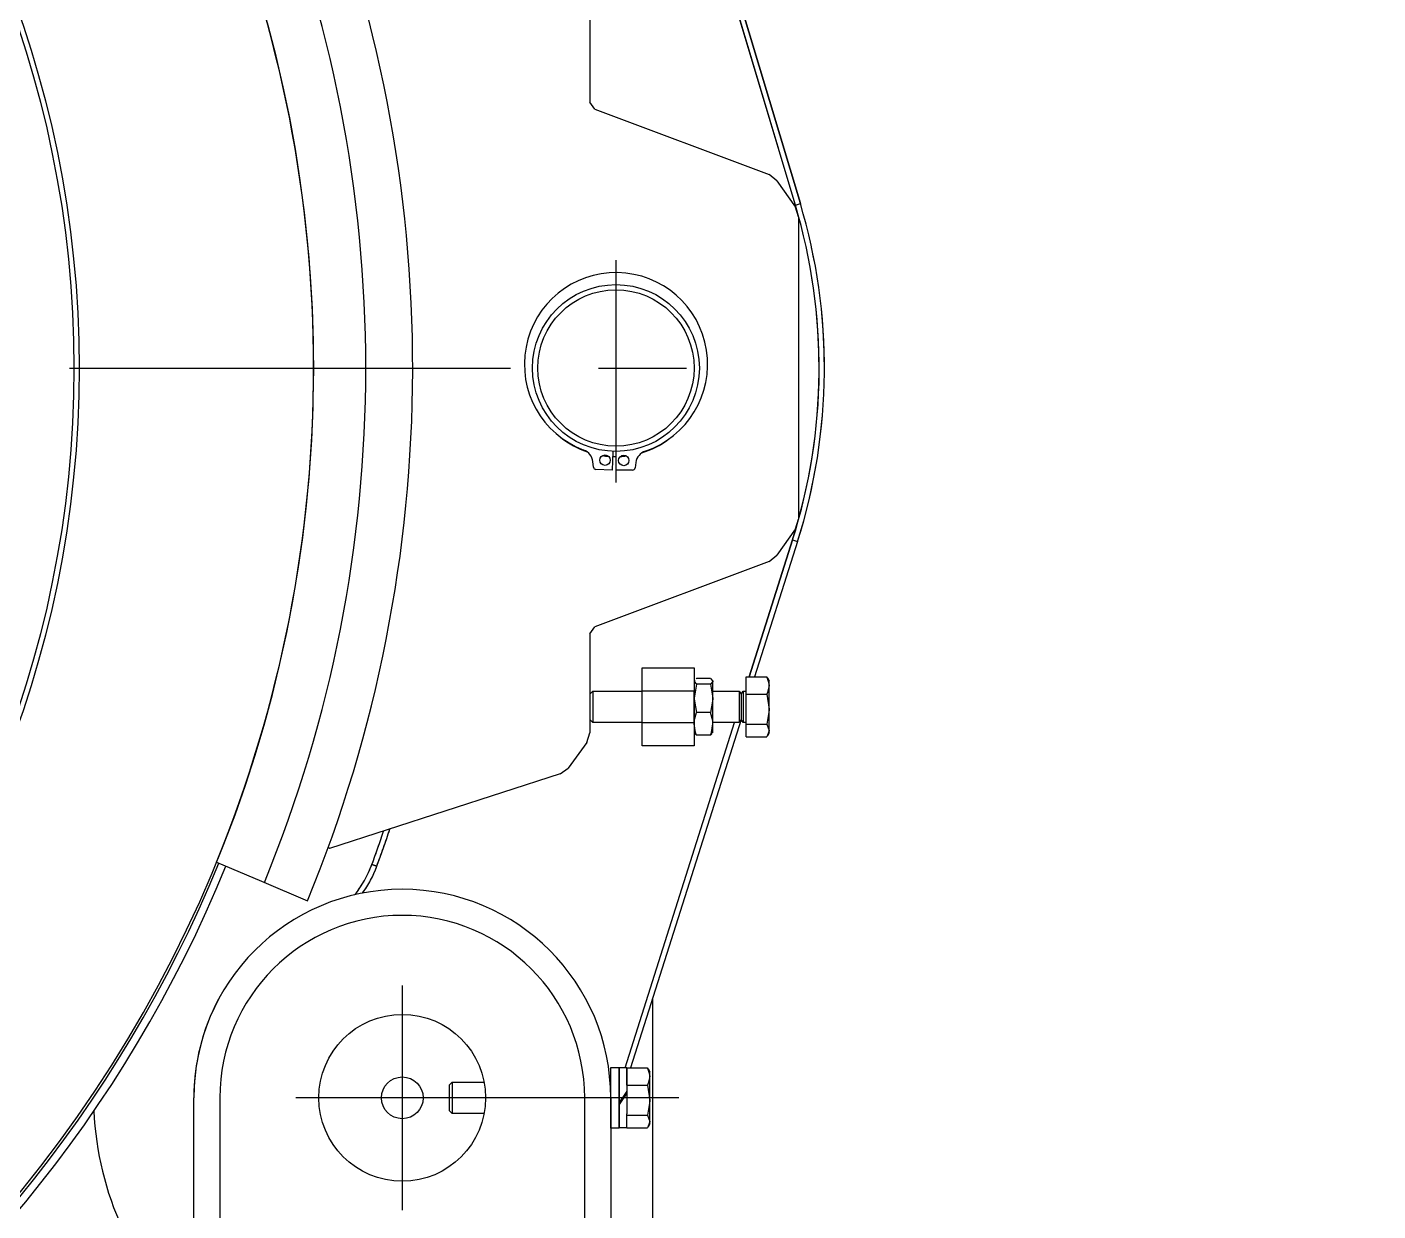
# Model space of a CAD drawing. Extents: x 4154 to 4364, y 2392 to 2546.
# Drawn here: x 4220.61 to 4241.05, y 2421.45 to 2439.36 of the extents above; entities that cross this region are included whole.
import ezdxf

# ---------------------------------------------------------------- set-up
doc = ezdxf.new("R2010")
doc.units = 0
doc.header["$LTSCALE"] = 1.5
doc.header["$MEASUREMENT"] = 0
doc.header["$PDSIZE"] = -1
doc.linetypes.add('CENTER', pattern=[10.16, 6.35, -1.27, 1.27, -1.27])
doc.linetypes.add('HIDDEN', pattern=[4.5, 3, -1.5])
doc.layers.get('0').update_dxf_attribs({"color": 2})
doc.layers.add('1', color=7, linetype='Continuous')
doc.layers.add('SL', color=7, linetype='Continuous')
doc.styles.add('KWHS', font='ROMANS', dxfattribs={"bigfont": 'GHS'})
doc.styles.get("Standard").update_dxf_attribs({"font": 'romans.shx', "width": 0.9})
doc.dimstyles.get("Standard").update_dxf_attribs({"dimtxt": 0.18, "dimasz": 0.18, "dimexe": 0.18, "dimexo": 0.0625, "dimgap": 0.09, "dimtad": 0, "dimtih": 1, "dimtoh": 1, "dimdec": 4, "dimzin": 0, "dimdsep": 46, "dimtxsty": 'Standard', "dimcen": 0.09, "dimadec": 0, "dimazin": 0, "dimtfac": 1, "dimtdec": 4, "dimtofl": 0, "dimtmove": 0, "dimatfit": 0, "dimfxl": 1, "dimtolj": 1, "dimtzin": 0, "dimarcsym": 0})

msp = doc.modelspace()

# ---------------------------------------------------------------- linework, layer by layer
at = {"color": 7, "linetype": 'Continuous'}
for p, q in [((4232.23331, 2436.66853), (4230.68961, 2441.82444)), ((4230.76514, 2441.84705), (4232.30884, 2436.69115)), ((4229.12537, 2439.72254), (4229.12537, 2438.93653)), ((4229.12537, 2438.93653), (4229.12537, 2438.22456)), ((4229.19919, 2438.11803), (4229.12537, 2438.22456)), ((4229.19919, 2438.11803), (4231.8361, 2437.1292)), ((4231.95483, 2437.03671), (4231.8361, 2437.1292)), ((4231.95483, 2437.03671), (4232.23412, 2436.63369)), ((4232.23331, 2436.66853), (4232.30884, 2436.69115)), ((4232.27903, 2436.49005), (4232.23412, 2436.63369)), ((4232.27903, 2436.49005), (4232.27903, 2431.91725)), ((4229.17992, 2432.70345), (4229.17025, 2432.78793)), ((4229.47259, 2432.94306), (4229.46201, 2432.65943)), ((4229.52508, 2432.65837), (4229.52407, 2432.9422)), ((4229.46201, 2432.65943), (4229.21762, 2432.66854)), ((4229.76964, 2432.65924), (4229.52508, 2432.65837)), ((4229.82101, 2432.77697), (4229.80849, 2432.69286)), ((4232.23412, 2431.77361), (4231.95483, 2431.37059)), ((4232.23412, 2431.77361), (4232.27903, 2431.91725)), ((4231.53414, 2429.53241), (4232.19159, 2431.60348)), ((4232.26674, 2431.57963), (4231.61686, 2429.53241)), ((4232.19159, 2431.60348), (4232.26674, 2431.57963)), ((4231.8361, 2431.2781), (4231.95483, 2431.37059)), ((4231.8361, 2431.2781), (4229.19919, 2430.28927)), ((4229.12537, 2430.18274), (4229.19919, 2430.28927)), ((4229.12537, 2430.18274), (4229.12537, 2428.68476)), ((4229.91378, 2428.48765), (4229.91378, 2429.67027)), ((4229.91378, 2429.67027), (4230.7022, 2429.67027)), ((4230.7022, 2429.67027), (4230.7022, 2428.48765)), ((4231.49061, 2429.53241), (4231.80073, 2429.53241)), ((4231.49061, 2429.27123), (4231.49061, 2429.53241)), ((4231.80795, 2429.514), (4231.80073, 2429.53241)), ((4231.80073, 2429.53241), (4231.83385, 2429.43249)), ((4231.81126, 2429.51591), (4231.83594, 2429.47317)), ((4229.12537, 2429.27177), (4229.16909, 2429.31549)), ((4229.16909, 2429.31549), (4229.16909, 2428.84244)), ((4229.16909, 2429.31549), (4229.91378, 2429.31549)), ((4230.71387, 2429.48032), (4230.7022, 2429.4661)), ((4230.7022, 2429.4661), (4230.70239, 2429.46305)), ((4230.73741, 2429.42319), (4230.7022, 2429.20816)), ((4230.70239, 2429.46305), (4230.73741, 2429.42319)), ((4230.73741, 2429.50901), (4230.73137, 2429.50165)), ((4230.95082, 2429.50901), (4230.73741, 2429.50901)), ((4230.95082, 2429.42319), (4230.73741, 2429.42319)), ((4230.95082, 2429.50901), (4230.98603, 2429.4661)), ((4230.98584, 2429.46305), (4230.95082, 2429.42319)), ((4230.95082, 2429.42319), (4230.98603, 2429.20816)), ((4230.98603, 2429.4661), (4230.98584, 2429.46305)), ((4230.98603, 2429.4661), (4230.98603, 2429.47317)), ((4230.98603, 2429.20816), (4230.98603, 2429.4661)), ((4230.98603, 2429.31549), (4231.38116, 2429.31549)), ((4231.38116, 2429.31549), (4231.41177, 2429.27177)), ((4231.38116, 2429.31549), (4231.38116, 2428.94325)), ((4231.41177, 2429.27177), (4231.44238, 2429.31549)), ((4231.44238, 2429.31549), (4231.49061, 2429.31549)), ((4231.44238, 2429.31549), (4231.44238, 2428.94325)), ((4231.83594, 2429.40182), (4231.8132, 2429.29822)), ((4231.83385, 2429.43249), (4231.83594, 2429.40182)), ((4231.83594, 2429.40182), (4231.83594, 2429.47317)), ((4231.83594, 2429.0445), (4231.83594, 2429.40182)), ((4230.7022, 2429.20816), (4230.70239, 2429.19288)), ((4230.70239, 2429.19288), (4230.73741, 2428.99314)), ((4230.98584, 2429.19288), (4230.95082, 2428.99314)), ((4230.98603, 2429.20816), (4230.98584, 2429.19288)), ((4230.98603, 2428.82103), (4230.98603, 2429.20816)), ((4231.41177, 2429.27177), (4231.41177, 2428.96833)), ((4231.49061, 2429.27123), (4231.80073, 2429.27123)), ((4231.49061, 2428.81778), (4231.49061, 2429.27123)), ((4231.8132, 2429.29822), (4231.80073, 2429.27123)), ((4231.80073, 2429.27123), (4231.83594, 2429.0445)), ((4230.70499, 2428.86786), (4230.73741, 2428.99314)), ((4230.95082, 2428.99314), (4230.73741, 2428.99314)), ((4230.98324, 2428.86786), (4230.95082, 2428.99314)), ((4231.38116, 2428.94325), (4231.38116, 2428.84244)), ((4231.41177, 2428.96833), (4231.41177, 2428.88616)), ((4231.44238, 2428.94325), (4231.44238, 2428.84244)), ((4231.83575, 2429.02839), (4231.80073, 2428.81778)), ((4231.83594, 2429.0445), (4231.83575, 2429.02839)), ((4231.83594, 2428.72165), (4231.83594, 2429.0445)), ((4229.16909, 2428.84244), (4229.12537, 2428.88616)), ((4229.91378, 2428.84244), (4229.16909, 2428.84244)), ((4229.65701, 2423.6192), (4231.31511, 2428.84244)), ((4231.41165, 2428.88598), (4229.73977, 2423.61931)), ((4230.7022, 2428.82103), (4230.70499, 2428.86786)), ((4230.72248, 2428.69241), (4230.7022, 2428.82103)), ((4230.96575, 2428.69241), (4230.98603, 2428.82103)), ((4230.98603, 2428.82103), (4230.98324, 2428.86786)), ((4231.38116, 2428.84244), (4230.98603, 2428.84244)), ((4230.98603, 2428.68476), (4230.98603, 2428.82103)), ((4231.41177, 2428.88616), (4231.38116, 2428.84244)), ((4231.44238, 2428.84244), (4231.41177, 2428.88616)), ((4231.49061, 2428.84244), (4231.44238, 2428.84244)), ((4231.49061, 2428.81778), (4231.80073, 2428.81778)), ((4231.49061, 2428.62551), (4231.49061, 2428.81778)), ((4231.80073, 2428.81778), (4231.83594, 2428.72165)), ((4231.83575, 2428.71481), (4231.80073, 2428.62551)), ((4231.83594, 2428.72165), (4231.83575, 2428.71481)), ((4231.83594, 2428.68476), (4231.83594, 2428.72165)), ((4229.079, 2428.54215), (4228.79672, 2428.154)), ((4229.079, 2428.54215), (4229.12537, 2428.68476)), ((4230.73741, 2428.64891), (4230.71387, 2428.67761)), ((4230.73741, 2428.64891), (4230.72248, 2428.69241)), ((4230.95082, 2428.64891), (4230.73741, 2428.64891)), ((4230.95082, 2428.64891), (4230.96575, 2428.69241)), ((4230.95082, 2428.64891), (4230.97436, 2428.67761)), ((4231.49061, 2428.62551), (4231.80073, 2428.62551)), ((4231.83594, 2428.68476), (4231.81126, 2428.64201)), ((4230.7022, 2428.48765), (4229.91378, 2428.48765)), ((4228.67534, 2428.06594), (4228.79672, 2428.154)), ((4228.67534, 2428.06594), (4225.18393, 2426.93506)), ((4225.18393, 2426.93506), (4225.16683, 2426.95295)), ((4223.47478, 2426.72966), (4224.15578, 2426.4406)), ((4225.82782, 2426.69436), (4225.90189, 2426.66735)), ((4224.15578, 2426.4406), (4224.85378, 2426.14431)), ((4230.07147, 2424.66421), (4230.07147, 2420.4301)), ((4229.68514, 2423.61931), (4229.99526, 2423.61931)), ((4229.68514, 2423.35813), (4229.68514, 2423.61931)), ((4230.00248, 2423.6009), (4229.99526, 2423.61931)), ((4229.99526, 2423.61931), (4230.02839, 2423.51939)), ((4230.00579, 2423.60281), (4230.03047, 2423.56007)), ((4226.99686, 2423.35867), (4227.04058, 2423.40238)), ((4227.04058, 2423.40238), (4227.04058, 2422.92934)), ((4227.04058, 2423.40238), (4227.52617, 2423.40238)), ((4230.00773, 2423.38512), (4229.99526, 2423.35813)), ((4230.03047, 2423.48872), (4230.00773, 2423.38512)), ((4230.02839, 2423.51939), (4230.03047, 2423.48872)), ((4230.03047, 2423.48872), (4230.03047, 2423.56007)), ((4230.03047, 2423.1314), (4230.03047, 2423.48872)), ((4229.68514, 2423.35813), (4229.99526, 2423.35813)), ((4229.99526, 2423.35813), (4230.03047, 2423.1314)), ((4223.13343, 2410.55124), (4223.13343, 2423.16586)), ((4223.52764, 2423.16586), (4223.52764, 2410.55124)), ((4227.04058, 2422.92934), (4226.99686, 2422.97305)), ((4229.04653, 2414.88752), (4229.04653, 2423.16586)), ((4229.44074, 2423.16586), (4229.44074, 2414.88752)), ((4230.03028, 2423.11529), (4229.99526, 2422.90468)), ((4230.03047, 2423.1314), (4230.03028, 2423.11529)), ((4230.03047, 2422.80854), (4230.03047, 2423.1314)), ((4227.52617, 2422.92934), (4227.04058, 2422.92934)), ((4229.68514, 2422.90468), (4229.99526, 2422.90468)), ((4229.68514, 2422.71241), (4229.68514, 2422.90468)), ((4229.99526, 2422.90468), (4230.03047, 2422.80854)), ((4230.03028, 2422.80171), (4229.99526, 2422.71241)), ((4230.03047, 2422.77165), (4230.00579, 2422.72891)), ((4230.03047, 2422.80854), (4230.03028, 2422.80171)), ((4230.03047, 2422.77165), (4230.03047, 2422.80854)), ((4229.68514, 2422.71241), (4229.99526, 2422.71241))]:
    msp.add_line(p, q, dxfattribs=at)
at = {"color": 7, "linetype": 'HIDDEN'}
for p, q in [((4230.68961, 2441.82444), (4232.23331, 2436.66853)), ((4232.30884, 2436.69115), (4230.76514, 2441.84705)), ((4232.23331, 2436.66853), (4232.30884, 2436.69115)), ((4232.30884, 2436.69115), (4232.30884, 2436.69115)), ((4232.19159, 2431.60348), (4231.53414, 2429.53241)), ((4232.19159, 2431.60348), (4232.26674, 2431.57963)), ((4232.26674, 2431.57963), (4232.26674, 2431.57963)), ((4229.91378, 2428.48765), (4229.91378, 2429.67027)), ((4229.91378, 2428.48765), (4229.91378, 2429.67027)), ((4229.91378, 2428.48765), (4229.91378, 2429.67027)), ((4229.91378, 2429.67027), (4229.91378, 2429.67027)), ((4229.91378, 2429.67027), (4229.91378, 2429.67027)), ((4229.91378, 2429.67027), (4230.7022, 2429.67027)), ((4229.91378, 2429.67027), (4230.7022, 2429.67027)), ((4229.91378, 2429.67027), (4230.7022, 2429.67027)), ((4230.7022, 2429.67027), (4230.7022, 2428.48765)), ((4230.7022, 2429.67027), (4230.7022, 2428.48765)), ((4230.7022, 2429.67027), (4230.7022, 2428.48765)), ((4230.7022, 2429.67027), (4230.7022, 2429.67027)), ((4230.7022, 2429.67027), (4230.7022, 2429.67027)), ((4230.7022, 2429.31549), (4229.91378, 2429.31549)), ((4230.7022, 2429.31549), (4229.91378, 2429.31549)), ((4229.91378, 2428.84274), (4229.91378, 2429.31518)), ((4229.91378, 2428.84274), (4229.91378, 2429.31518)), ((4230.7022, 2428.84274), (4230.7022, 2429.31518)), ((4230.7022, 2428.84274), (4230.7022, 2429.31518)), ((4229.91378, 2428.84244), (4230.7022, 2428.84244)), ((4229.91378, 2428.84244), (4230.7022, 2428.84244)), ((4229.91378, 2428.48765), (4229.91378, 2428.48765)), ((4229.91378, 2428.48765), (4229.91378, 2428.48765)), ((4230.7022, 2428.48765), (4229.91378, 2428.48765)), ((4230.7022, 2428.48765), (4229.91378, 2428.48765)), ((4230.7022, 2428.48765), (4229.91378, 2428.48765)), ((4230.7022, 2428.48765), (4230.7022, 2428.48765)), ((4230.7022, 2428.48765), (4230.7022, 2428.48765)), ((4225.82782, 2426.69436), (4225.82782, 2426.69436)), ((4225.90189, 2426.66735), (4225.82782, 2426.69436))]:
    msp.add_line(p, q, dxfattribs=at)
at = {"color": 7, "linetype": 'Continuous'}
for centre, radius in [((4205.23644, 2434.20365), 16.16248), ((4205.23644, 2434.20365), 16.08364), ((4229.51958, 2434.20365), 1.26146), ((4229.51958, 2434.20365), 1.18262), ((4229.35416, 2432.81006), 0.07884), ((4229.63795, 2432.80527), 0.07884)]:
    msp.add_circle(centre, radius, dxfattribs=at)
for centre, radius, start, end in [((4205.23644, 2434.20365), 21.20832, 337.665806, 22.120359), ((4205.23644, 2434.20365), 20.49875, 337.688855, 22.311145), ((4205.23644, 2434.20365), 19.71034, 337.71641, 22.28359), ((4224.00068, 2434.20365), 8.59371, 342.388195, 16.667929), ((4224.00068, 2434.20365), 8.67255, 342.388195, 16.667929), ((4229.52054, 2434.26053), 1.38591, 288.640323, 249.428744), ((4229.51958, 2434.20365), 1.3403, 231.605488, 251.003469), ((4229.51958, 2434.20365), 1.3403, 287.065599, 306.463577), ((4228.95878, 2432.76371), 0.21285, 6.534534, 69.428744), ((4229.51958, 2434.20365), 1.3403, 261.254321, 265.206995), ((4229.51958, 2434.20365), 1.3403, 267.865151, 270.203917), ((4229.51958, 2434.20365), 1.3403, 272.862073, 276.814746), ((4230.03154, 2432.74563), 0.21285, 108.640323, 171.534534), ((4229.21909, 2432.70794), 0.03942, 186.534534, 267.865151), ((4229.7695, 2432.69866), 0.03942, 270.203917, 351.534534), ((4205.23644, 2434.20365), 21.9179, 339.964024, 341.36824), ((4205.23644, 2434.20365), 21.99674, 339.964024, 341.520489), ((4224.34642, 2427.23459), 1.57683, 320.71494, 339.964024), ((4224.34642, 2427.23459), 1.65567, 324.013099, 339.964024), ((4226.28708, 2423.16586), 3.15365, 0, 180), ((4226.28708, 2423.16586), 2.75945, 0, 180), ((4226.28708, 2423.16586), 3.15365, 151.788331, 180), ((4226.28708, 2423.16586), 4.66969, 182.441442, 227.518962)]:
    msp.add_arc(centre, radius, start, end, dxfattribs=at)
at = {"color": 7, "linetype": 'HIDDEN'}
for centre, radius, start, end in [((4224.00068, 2434.20365), 8.59371, 342.388195, 16.667929), ((4224.00068, 2434.20365), 8.67255, 342.388195, 16.667929), ((4205.23644, 2434.20365), 21.9179, 339.964024, 341.36824), ((4205.23644, 2434.20365), 21.99674, 339.964024, 341.520489), ((4224.34642, 2427.23459), 1.57683, 320.71494, 339.964024), ((4224.34642, 2427.23459), 1.65567, 324.013099, 339.964024), ((4226.28708, 2423.16586), 3.15365, 151.788331, 180)]:
    msp.add_arc(centre, radius, start, end, dxfattribs=at)
at = {"layer": '1', "color": 7, "linetype": 'Continuous'}
for p, q in [((4229.44074, 2422.70858), (4229.44074, 2423.62314)), ((4229.44074, 2423.62314), (4229.56688, 2423.62314)), ((4229.56688, 2423.62314), (4229.56688, 2422.70858)), ((4229.56688, 2422.71252), (4229.56688, 2423.6192)), ((4229.68514, 2423.6192), (4229.56688, 2423.6192)), ((4229.68514, 2423.6192), (4229.68514, 2423.40633)), ((4229.68514, 2423.40633), (4229.68514, 2422.92539)), ((4226.99686, 2423.35867), (4226.99686, 2422.97305)), ((4229.68514, 2423.26699), (4229.56688, 2423.09635)), ((4229.68514, 2423.23537), (4229.56688, 2423.06474)), ((4229.68514, 2422.71252), (4229.68514, 2422.92539)), ((4229.56688, 2422.70858), (4229.44074, 2422.70858)), ((4229.68514, 2422.71252), (4229.56688, 2422.71252))]:
    msp.add_line(p, q, dxfattribs=at)
for radius in [1.26146, 0.31537]:
    msp.add_circle((4226.28708, 2423.16586), radius, dxfattribs=at)
for radius, start, end in [(19.71034, 93.439813, 86.560187), (19.86802, 202.289276, 337.710724), (19.74976, 202.28502, 337.71498)]:
    msp.add_arc((4205.23644, 2434.20365), radius, start, end, dxfattribs=at)
at = {"layer": 'SL', "color": 1, "linetype": 'CENTER', "ltscale": 0.7}
for p, q in [((4229.51958, 2435.83397), (4229.51958, 2432.47449)), ((4229.51958, 2435.81112), (4229.51958, 2432.59618)), ((4178.58239, 2434.20365), (4231.89049, 2434.20365)), ((4226.28708, 2424.86493), (4226.28708, 2421.46679)), ((4230.47005, 2423.16586), (4224.67512, 2423.16586))]:
    msp.add_line(p, q, dxfattribs=at)
at = {"layer": 'SL', "color": 7, "linetype": 'CENTER', "ltscale": 5}
msp.add_point((4226.99686, 2423.16586), dxfattribs=at)

# ---------------------------------------------------------------- leaders
at = {"layer": '1', "color": 7, "linetype": 'Continuous'}
msp.add_leader([(4258.91356, 2432.18827), (4249.56048, 2442.13828), (4232.10255, 2442.13828)], dimstyle='Standard', override={"dimtxt": 1.5, "dimasz": 1.5, "dimexe": 0.5, "dimexo": 0.5, "dimgap": 0.5, "dimtad": 0, "dimtih": 0, "dimtoh": 0, "dimzin": 12, "dimdsep": 0, "dimtxsty": 'KWHS', "dimcen": 0, "dimdle": 10, "dimclrd": 1, "dimclre": 1, "dimclrt": 1, "dimadec": 2, "dimazin": 3, "dimtfac": 0.6, "dimtofl": 1, "dimtmove": 1, "dimatfit": 3, "dimtvp": 1, "dimlwd": 0, "dimlwe": 0}, dxfattribs=at)

doc.saveas('drawing.dxf')
